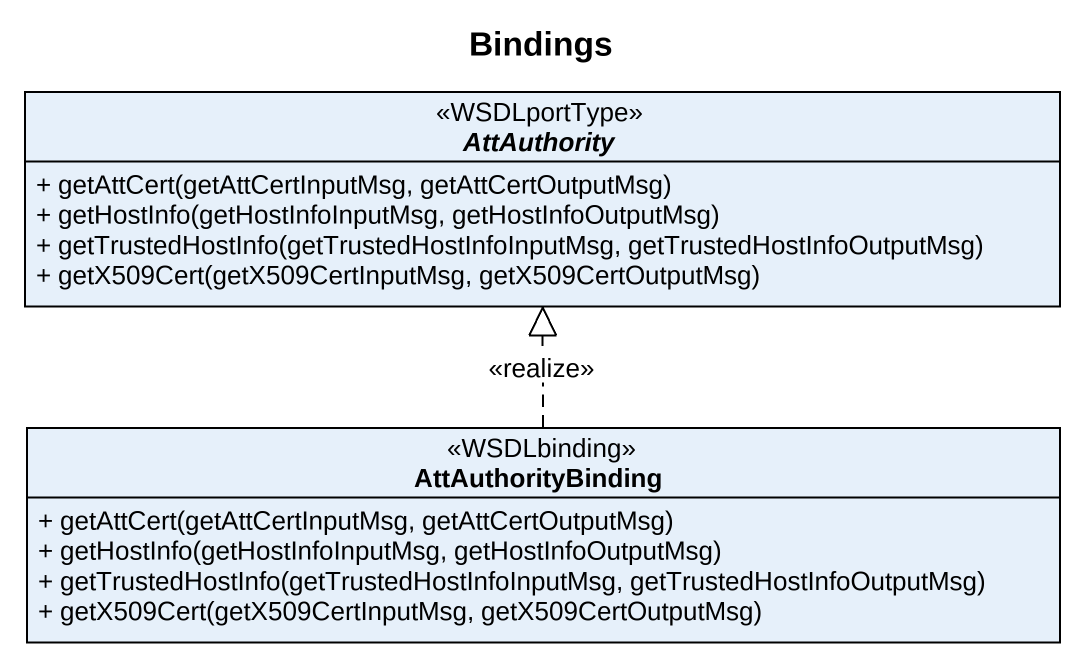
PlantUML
@startuml
title Bindings
hide circle
hide empty members
skinparam classAttributeIconSize 0
interface AttAuthority <<WSDLportType>> {
  + getAttCert(getAttCertInputMsg, getAttCertOutputMsg)
  + getHostInfo(getHostInfoInputMsg, getHostInfoOutputMsg)
  + getTrustedHostInfo(getTrustedHostInfoInputMsg, getTrustedHostInfoOutputMsg)
  + getX509Cert(getX509CertInputMsg, getX509CertOutputMsg)
}
class AttAuthorityBinding <<WSDLbinding>> {
  + getAttCert(getAttCertInputMsg, getAttCertOutputMsg)
  + getHostInfo(getHostInfoInputMsg, getHostInfoOutputMsg)
  + getTrustedHostInfo(getTrustedHostInfoInputMsg, getTrustedHostInfoOutputMsg)
  + getX509Cert(getX509CertInputMsg, getX509CertOutputMsg)
}
AttAuthorityBinding .up.|> AttAuthority : <<realize>>
@enduml
